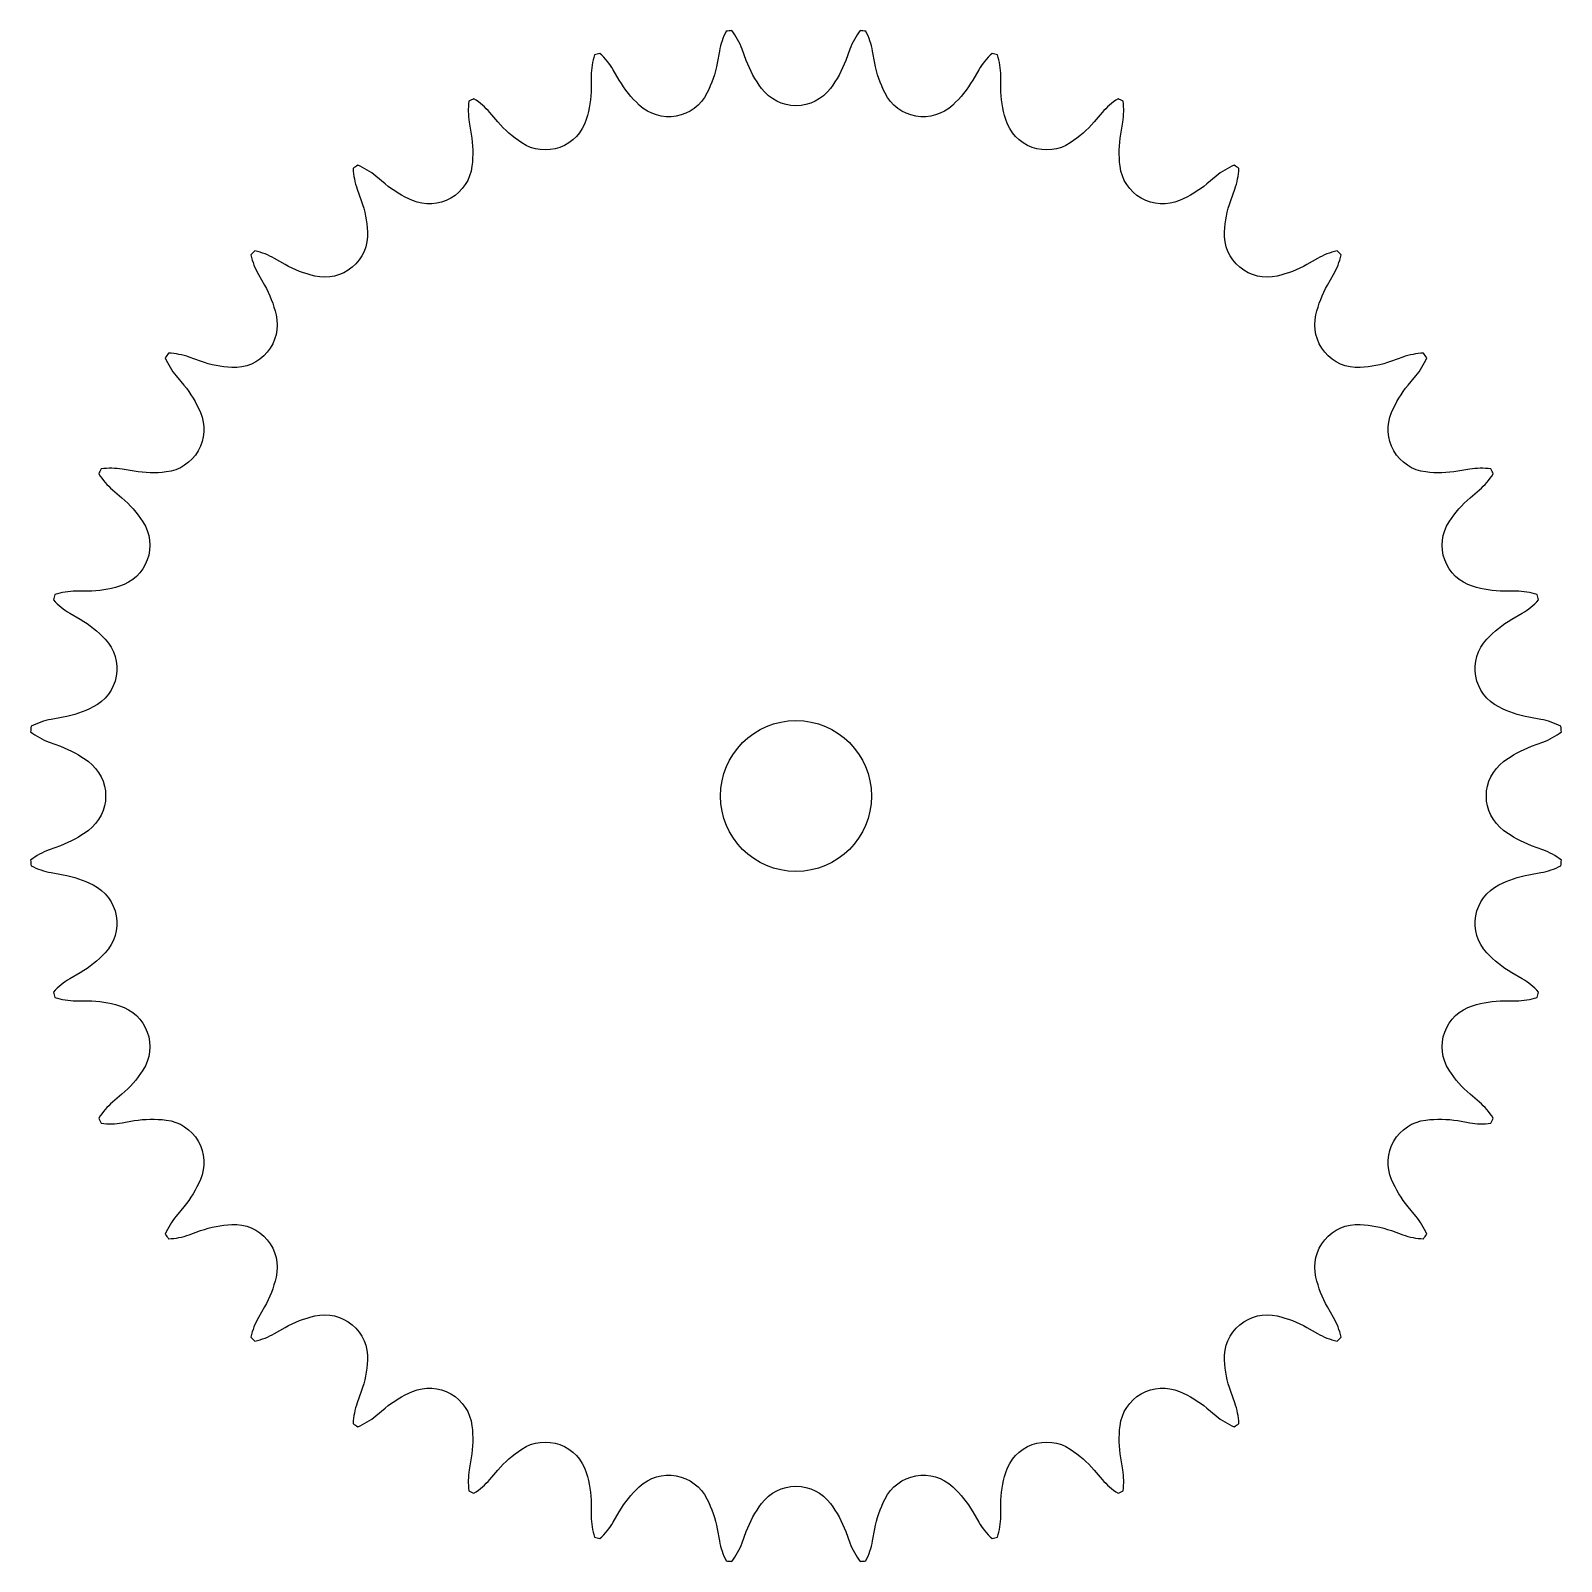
# Model space of a CAD drawing. Header units: millimetres. Extents: x -76 to 76, y -149 to 3.
import ezdxf

# ---------------------------------------------------------------- set-up
doc = ezdxf.new("R2010")
doc.units = ezdxf.units.MM

msp = doc.modelspace()

# ---------------------------------------------------------------- linework, layer by layer
msp.add_lwpolyline([(4.94, 0.23, -0.071814), (3.42, -2.54, -0.502219), (-3.42, -2.54, -0.071814), (-4.94, 0.23), (-5.36, 1.36, 0.07626), (-6.38, 3.2, 0.001822), (-6.93, 3.15, 0.07626), (-7.61, 1.16), (-7.83, -0.02, -0.071814), (-8.85, -3.02, -0.502219), (-15.57, -4.2, -0.071814), (-17.56, -1.73), (-18.16, -0.7, 0.07626), (-19.49, 0.94, 0.001822), (-20.02, 0.8, 0.07626), (-20.35, -1.28), (-20.36, -2.48, -0.071814), (-20.84, -5.62, -0.502219), (-27.26, -7.95, -0.071814), (-29.64, -5.86), (-30.42, -4.95, 0.07626), (-32, -3.57, 0.001822), (-32.51, -3.8, 0.07626), (-32.47, -5.9), (-32.27, -7.09, -0.071814), (-32.2, -10.26, -0.502219), (-38.12, -13.67, -0.071814), (-40.83, -12.03), (-41.75, -11.26, 0.07626), (-43.55, -10.18, 0.001822), (-44.01, -10.49, 0.07626), (-43.6, -12.56), (-43.2, -13.69, -0.071814), (-42.58, -16.8, -0.502219), (-47.81, -21.19, -0.071814), (-50.77, -20.04), (-51.81, -19.45, 0.07626), (-53.77, -18.69, 0.001822), (-54.17, -19.08, 0.07626), (-53.41, -21.05), (-52.82, -22.09, -0.071814), (-51.67, -25.04, -0.502219), (-56.06, -30.28, -0.071814), (-59.17, -29.66), (-60.3, -29.25, 0.07626), (-62.36, -28.85, 0.001822), (-62.68, -29.31, 0.07626), (-61.6, -31.11), (-60.83, -32.03, -0.071814), (-59.19, -34.74, -0.502219), (-62.6, -40.66, -0.071814), (-65.77, -40.59), (-66.95, -40.39, 0.07626), (-69.06, -40.35, 0.001822), (-69.29, -40.85, 0.07626), (-67.91, -42.44), (-66.99, -43.22, -0.071814), (-64.91, -45.6, -0.502219), (-67.24, -52.02, -0.071814), (-70.37, -52.5), (-71.57, -52.51, 0.07626), (-73.65, -52.83, 0.001822), (-73.8, -53.37, 0.07626), (-72.16, -54.69), (-71.12, -55.3, -0.071814), (-68.65, -57.28, -0.502219), (-69.84, -64.01, -0.071814), (-72.84, -65.03), (-74.02, -65.25, 0.07626), (-76.01, -65.93, 0.001822), (-76.06, -66.48, 0.07626), (-74.22, -67.5), (-73.09, -67.92, -0.071814), (-70.32, -69.44, -0.502219), (-70.32, -76.27, -0.071814), (-73.09, -77.8), (-74.22, -78.21, 0.07626), (-76.06, -79.23, 0.001822), (-76.01, -79.79, 0.07626), (-74.02, -80.47), (-72.84, -80.68, -0.071814), (-69.84, -81.7, -0.502219), (-68.65, -88.43, -0.071814), (-71.12, -90.42), (-72.16, -91.02, 0.07626), (-73.8, -92.34, 0.001822), (-73.65, -92.88, 0.07626), (-71.57, -93.21), (-70.37, -93.21, -0.071814), (-67.24, -93.7, -0.502219), (-64.91, -100.12, -0.071814), (-66.99, -102.5), (-67.91, -103.28, 0.07626), (-69.29, -104.86, 0.001822), (-69.06, -105.37, 0.07626), (-66.95, -105.33), (-65.77, -105.12, -0.071814), (-62.6, -105.06, -0.502219), (-59.19, -110.97, -0.071814), (-60.83, -113.68), (-61.6, -114.61, 0.07626), (-62.68, -116.41, 0.001822), (-62.36, -116.86, 0.07626), (-60.3, -116.46), (-59.17, -116.05, -0.071814), (-56.06, -115.44, -0.502219), (-51.67, -120.67, -0.071814), (-52.82, -123.63), (-53.41, -124.67, 0.07626), (-54.17, -126.63, 0.001822), (-53.77, -127.03, 0.07626), (-51.81, -126.27), (-50.77, -125.67, -0.071814), (-47.81, -124.53, -0.502219), (-42.58, -128.92, -0.071814), (-43.2, -132.03), (-43.6, -133.16, 0.07626), (-44.01, -135.22, 0.001822), (-43.55, -135.54, 0.07626), (-41.75, -134.45), (-40.83, -133.69, -0.071814), (-38.12, -132.04, -0.502219), (-32.2, -135.46, -0.071814), (-32.27, -138.63), (-32.47, -139.81, 0.07626), (-32.51, -141.92, 0.001822), (-32, -142.15, 0.07626), (-30.42, -140.77), (-29.64, -139.85, -0.071814), (-27.26, -137.76, -0.502219), (-20.84, -140.1, -0.071814), (-20.36, -143.23), (-20.35, -144.43, 0.07626), (-20.02, -146.51, 0.001822), (-19.49, -146.66, 0.07626), (-18.16, -145.02), (-17.56, -143.98, -0.071814), (-15.57, -141.51, -0.502219), (-8.85, -142.7, -0.071814), (-7.83, -145.7), (-7.61, -146.88, 0.07626), (-6.93, -148.87, 0.001822), (-6.38, -148.92, 0.07626), (-5.36, -147.08), (-4.94, -145.95, -0.071814), (-3.42, -143.17, -0.502219), (3.42, -143.17, -0.071814), (4.94, -145.95), (5.36, -147.08, 0.07626), (6.38, -148.92, 0.001822), (6.93, -148.87, 0.07626), (7.61, -146.88), (7.83, -145.7, -0.071814), (8.85, -142.7, -0.502219), (15.57, -141.51, -0.071814), (17.56, -143.98), (18.16, -145.02, 0.07626), (19.49, -146.66, 0.001822), (20.02, -146.51, 0.07626), (20.35, -144.43), (20.36, -143.23, -0.071814), (20.84, -140.1, -0.502219), (27.26, -137.76, -0.071814), (29.64, -139.85), (30.42, -140.77, 0.07626), (32, -142.15, 0.001822), (32.51, -141.92, 0.07626), (32.47, -139.81), (32.27, -138.63, -0.071814), (32.2, -135.46, -0.502219), (38.12, -132.04, -0.071814), (40.83, -133.69), (41.75, -134.45, 0.07626), (43.55, -135.54, 0.001822), (44.01, -135.22, 0.07626), (43.6, -133.16), (43.2, -132.03, -0.071814), (42.58, -128.92, -0.502219), (47.81, -124.53, -0.071814), (50.77, -125.67), (51.81, -126.27, 0.07626), (53.77, -127.03, 0.001822), (54.17, -126.63, 0.07626), (53.41, -124.67), (52.82, -123.63, -0.071814), (51.67, -120.67, -0.502219), (56.06, -115.44, -0.071814), (59.17, -116.05), (60.3, -116.46, 0.07626), (62.36, -116.86, 0.001822), (62.68, -116.41, 0.07626), (61.6, -114.61), (60.83, -113.68, -0.071814), (59.19, -110.97, -0.502219), (62.6, -105.06, -0.071814), (65.77, -105.12), (66.95, -105.33, 0.07626), (69.06, -105.37, 0.001822), (69.29, -104.86, 0.07626), (67.91, -103.28), (66.99, -102.5, -0.071814), (64.91, -100.12, -0.502219), (67.24, -93.7, -0.071814), (70.37, -93.21), (71.57, -93.21, 0.07626), (73.65, -92.88, 0.001822), (73.8, -92.34, 0.07626), (72.16, -91.02), (71.12, -90.42, -0.071814), (68.65, -88.43, -0.502219), (69.84, -81.7, -0.071814), (72.84, -80.68), (74.02, -80.47, 0.07626), (76.01, -79.79, 0.001822), (76.06, -79.23, 0.07626), (74.22, -78.21), (73.09, -77.8, -0.071814), (70.32, -76.27, -0.502219), (70.32, -69.44, -0.071814), (73.09, -67.92), (74.22, -67.5, 0.07626), (76.06, -66.48, 0.001822), (76.01, -65.93, 0.07626), (74.02, -65.25), (72.84, -65.03, -0.071814), (69.84, -64.01, -0.502219), (68.65, -57.28, -0.071814), (71.12, -55.3), (72.16, -54.69, 0.07626), (73.8, -53.37, 0.001822), (73.65, -52.83, 0.07626), (71.57, -52.51), (70.37, -52.5, -0.071814), (67.24, -52.02, -0.502219), (64.91, -45.6, -0.071814), (66.99, -43.22), (67.91, -42.44, 0.07626), (69.29, -40.85, 0.001822), (69.06, -40.35, 0.07626), (66.95, -40.39), (65.77, -40.59, -0.071814), (62.6, -40.66, -0.502219), (59.19, -34.74, -0.071814), (60.83, -32.03), (61.6, -31.11, 0.07626), (62.68, -29.31, 0.001822), (62.36, -28.85, 0.07626), (60.3, -29.25), (59.17, -29.66, -0.071814), (56.06, -30.28, -0.502219), (51.67, -25.04, -0.071814), (52.82, -22.09), (53.41, -21.05, 0.07626), (54.17, -19.08, 0.001822), (53.77, -18.69, 0.07626), (51.81, -19.45), (50.77, -20.04, -0.071814), (47.81, -21.19, -0.502219), (42.58, -16.8, -0.071814), (43.2, -13.69), (43.6, -12.56, 0.07626), (44.01, -10.49, 0.001822), (43.55, -10.18, 0.07626), (41.75, -11.26), (40.83, -12.03, -0.071814), (38.12, -13.67, -0.502219), (32.2, -10.26, -0.071814), (32.27, -7.09), (32.47, -5.9, 0.07626), (32.51, -3.8, 0.001822), (32, -3.57, 0.07626), (30.42, -4.95), (29.64, -5.86, -0.071814), (27.26, -7.95, -0.502219), (20.84, -5.62, -0.071814), (20.36, -2.48), (20.35, -1.28, 0.07626), (20.02, 0.8, 0.001822), (19.49, 0.94, 0.07626), (18.16, -0.7), (17.56, -1.73, -0.071814), (15.57, -4.2, -0.502219), (8.85, -3.02, -0.071814), (7.83, -0.02), (7.61, 1.16, 0.07626), (6.93, 3.15, 0.001822), (6.38, 3.2, 0.07626), (5.36, 1.36)], format="xyb", close=True)
msp.add_circle((0, -72.86), 7.5)

doc.saveas('drawing.dxf')
